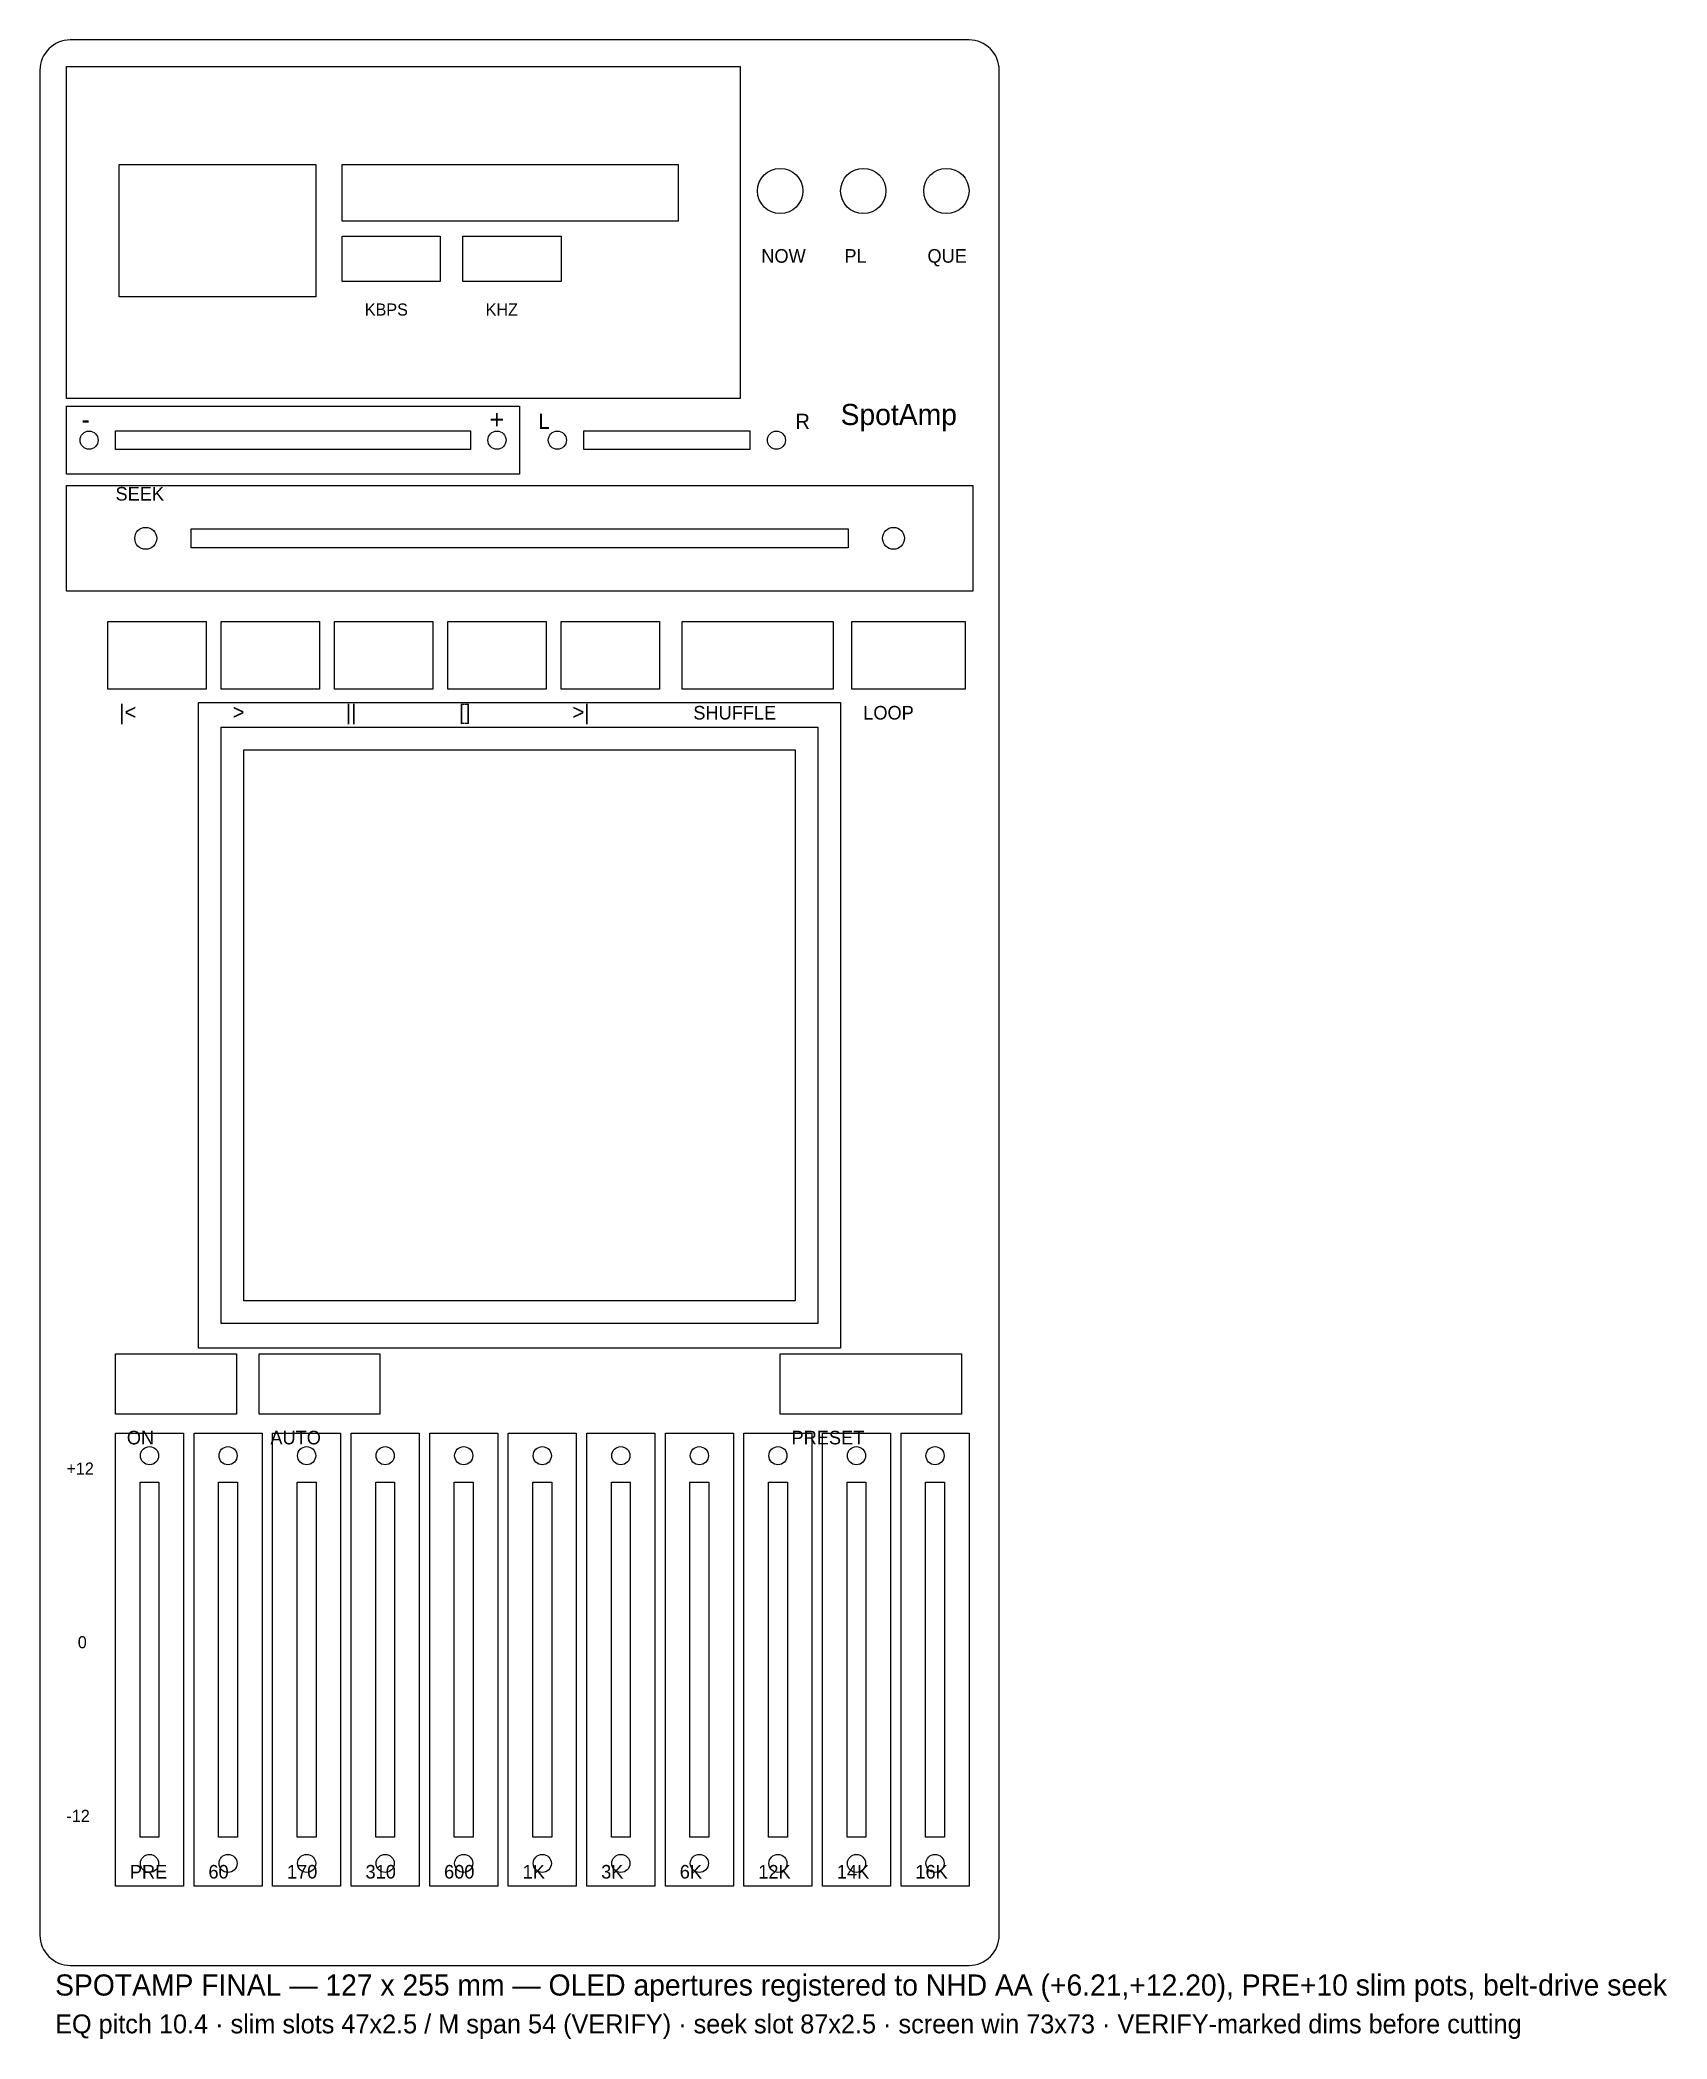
# Model space of a CAD drawing. Header units: millimetres. Extents: x 0 to 215, y -10 to 255.
import ezdxf

# ---------------------------------------------------------------- set-up
doc = ezdxf.new("R2010")
doc.units = ezdxf.units.MM
for name, color, linetype in [('CUTOUTS', 1, 'Continuous'), ('DIM', 9, 'Continuous'), ('ENGRAVE', 4, 'Continuous'), ('HOLES', 2, 'Continuous'), ('OUTLINE', 7, 'Continuous'), ('REF', 8, 'Continuous')]:
    doc.layers.add(name, color=color, linetype=linetype)

msp = doc.modelspace()

# ---------------------------------------------------------------- linework, layer by layer
at = {"layer": 'CUTOUTS'}
for points in [[(10.5, 238.5), (36.5, 238.5), (36.5, 221), (10.5, 221)], [(40, 238.5), (84.5, 238.5), (84.5, 231), (40, 231)], [(40, 229), (53, 229), (53, 223), (40, 223)], [(56, 229), (69, 229), (69, 223), (56, 223)], [(10, 203.25), (57, 203.25), (57, 200.75), (10, 200.75)], [(72, 203.25), (94, 203.25), (94, 200.75), (72, 200.75)], [(20, 190.25), (107, 190.25), (107, 187.75), (20, 187.75)], [(9, 178), (22, 178), (22, 169), (9, 169)], [(24, 178), (37, 178), (37, 169), (24, 169)], [(39, 178), (52, 178), (52, 169), (39, 169)], [(54, 178), (67, 178), (67, 169), (54, 169)], [(69, 178), (82, 178), (82, 169), (69, 169)], [(85, 178), (105, 178), (105, 169), (85, 169)], [(107.5, 178), (122.5, 178), (122.5, 169), (107.5, 169)], [(27, 161), (100, 161), (100, 88), (27, 88)], [(10, 81), (26, 81), (26, 73), (10, 73)], [(29, 81), (45, 81), (45, 73), (29, 73)], [(98, 81), (122, 81), (122, 73), (98, 73)], [(13.25, 64), (15.75, 64), (15.75, 17), (13.25, 17)], [(23.65, 64), (26.15, 64), (26.15, 17), (23.65, 17)], [(34.05, 64), (36.55, 64), (36.55, 17), (34.05, 17)], [(44.45, 64), (46.95, 64), (46.95, 17), (44.45, 17)], [(54.85, 64), (57.35, 64), (57.35, 17), (54.85, 17)], [(65.25, 64), (67.75, 64), (67.75, 17), (65.25, 17)], [(75.65, 64), (78.15, 64), (78.15, 17), (75.65, 17)], [(86.05, 64), (88.55, 64), (88.55, 17), (86.05, 17)], [(96.45, 64), (98.95, 64), (98.95, 17), (96.45, 17)], [(106.85, 64), (109.35, 64), (109.35, 17), (106.85, 17)], [(117.25, 64), (119.75, 64), (119.75, 17), (117.25, 17)]]:
    msp.add_lwpolyline(points, close=True, dxfattribs=at)
for centre in [(98, 235), (109, 235), (120, 235)]:
    msp.add_circle(centre, 3, dxfattribs=at)
at = {"layer": 'ENGRAVE'}
msp.add_lwpolyline([(24, 164), (103, 164), (103, 85), (24, 85)], close=True, dxfattribs=at)
at = {"layer": 'HOLES'}
for centre, radius in [((6.5, 202), 1.2), ((60.5, 202), 1.2), ((68.5, 202), 1.2), ((97.5, 202), 1.2), ((14, 189), 1.45), ((113, 189), 1.45), ((14.5, 67.5), 1.2), ((24.9, 67.5), 1.2), ((35.3, 67.5), 1.2), ((45.7, 67.5), 1.2), ((56.1, 67.5), 1.2), ((66.5, 67.5), 1.2), ((76.9, 67.5), 1.2), ((87.3, 67.5), 1.2), ((97.7, 67.5), 1.2), ((108.1, 67.5), 1.2), ((118.5, 67.5), 1.2), ((14.5, 13.5), 1.2), ((24.9, 13.5), 1.2), ((35.3, 13.5), 1.2), ((45.7, 13.5), 1.2), ((56.1, 13.5), 1.2), ((66.5, 13.5), 1.2), ((76.9, 13.5), 1.2), ((87.3, 13.5), 1.2), ((97.7, 13.5), 1.2), ((108.1, 13.5), 1.2), ((118.5, 13.5), 1.2)]:
    msp.add_circle(centre, radius, dxfattribs=at)
at = {"layer": 'OUTLINE'}
msp.add_lwpolyline([(4, 0), (123, 0, 0.414214), (127, 4), (127, 251, 0.414214), (123, 255), (4, 255, 0.414214), (0, 251), (0, 4, 0.414214)], format="xyb", close=True, dxfattribs=at)
at = {"layer": 'REF'}
for points in [[(3.5, 251.5), (92.7, 251.5), (92.7, 207.5), (3.5, 207.5)], [(3.5, 206.5), (63.5, 206.5), (63.5, 197.5), (3.5, 197.5)], [(3.5, 196), (123.5, 196), (123.5, 182), (3.5, 182)], [(21, 167.25), (106, 167.25), (106, 81.75), (21, 81.75)], [(10, 70.5), (19, 70.5), (19, 10.5), (10, 10.5)], [(20.4, 70.5), (29.4, 70.5), (29.4, 10.5), (20.4, 10.5)], [(30.8, 70.5), (39.8, 70.5), (39.8, 10.5), (30.8, 10.5)], [(41.2, 70.5), (50.2, 70.5), (50.2, 10.5), (41.2, 10.5)], [(51.6, 70.5), (60.6, 70.5), (60.6, 10.5), (51.6, 10.5)], [(62, 70.5), (71, 70.5), (71, 10.5), (62, 10.5)], [(72.4, 70.5), (81.4, 70.5), (81.4, 10.5), (72.4, 10.5)], [(82.8, 70.5), (91.8, 70.5), (91.8, 10.5), (82.8, 10.5)], [(93.2, 70.5), (102.2, 70.5), (102.2, 10.5), (93.2, 10.5)], [(103.6, 70.5), (112.6, 70.5), (112.6, 10.5), (103.6, 10.5)], [(114, 70.5), (123, 70.5), (123, 10.5), (114, 10.5)]]:
    msp.add_lwpolyline(points, close=True, dxfattribs=at)

# ---------------------------------------------------------------- texts
at = {"layer": 'DIM'}
for s, height, p in [('SPOTAMP FINAL — 127 x 255 mm — OLED apertures registered to NHD AA (+6.21,+12.20), PRE+10 slim pots, belt-drive seek', 2.8, (2, -4)), ('EQ pitch 10.4 · slim slots 47x2.5 / M span 54 (VERIFY) · seek slot 87x2.5 · screen win 73x73 · VERIFY-marked dims before cutting', 2.5, (2, -9))]:
    msp.add_text(s, height=height, dxfattribs=at).set_placement(p)
at = {"layer": 'ENGRAVE'}
for s, height, p in [('NOW', 1.8, (95.5, 225.5)), ('PL', 1.8, (106.5, 225.5)), ('QUE', 1.8, (117.5, 225.5)), ('KBPS', 1.6, (43, 218.5)), ('KHZ', 1.6, (59, 218.5)), ('SpotAmp', 2.8, (106, 204)), ('-', 2.5, (5.5, 203.5)), ('+', 2.5, (59.5, 203.5)), ('L', 2, (66, 203.5)), ('R', 2, (100, 203.5)), ('SEEK', 1.8, (10, 194)), ('|<', 2, (10.5, 165)), ('||', 2, (40.5, 165)), ('[]', 2, (55.5, 165)), ('>|', 2, (70.5, 165)), ('SHUFFLE', 1.8, (86.5, 165)), ('LOOP', 1.8, (109, 165)), ('>', 2, (25.5, 165)), ('ON', 1.8, (11.5, 69)), ('AUTO', 1.8, (30.5, 69)), ('PRESET', 1.8, (99.5, 69)), ('+12', 1.6, (3.5, 65)), ('0', 1.6, (5, 42)), ('-12', 1.6, (3.5, 19)), ('PRE', 1.8, (11.9, 11.5)), ('60', 1.8, (22.3, 11.5)), ('170', 1.8, (32.7, 11.5)), ('310', 1.8, (43.1, 11.5)), ('600', 1.8, (53.5, 11.5)), ('1K', 1.8, (63.9, 11.5)), ('3K', 1.8, (74.3, 11.5)), ('6K', 1.8, (84.7, 11.5)), ('12K', 1.8, (95.1, 11.5)), ('14K', 1.8, (105.5, 11.5)), ('16K', 1.8, (115.9, 11.5))]:
    msp.add_text(s, height=height, dxfattribs=at).set_placement(p)

doc.saveas('drawing.dxf')
